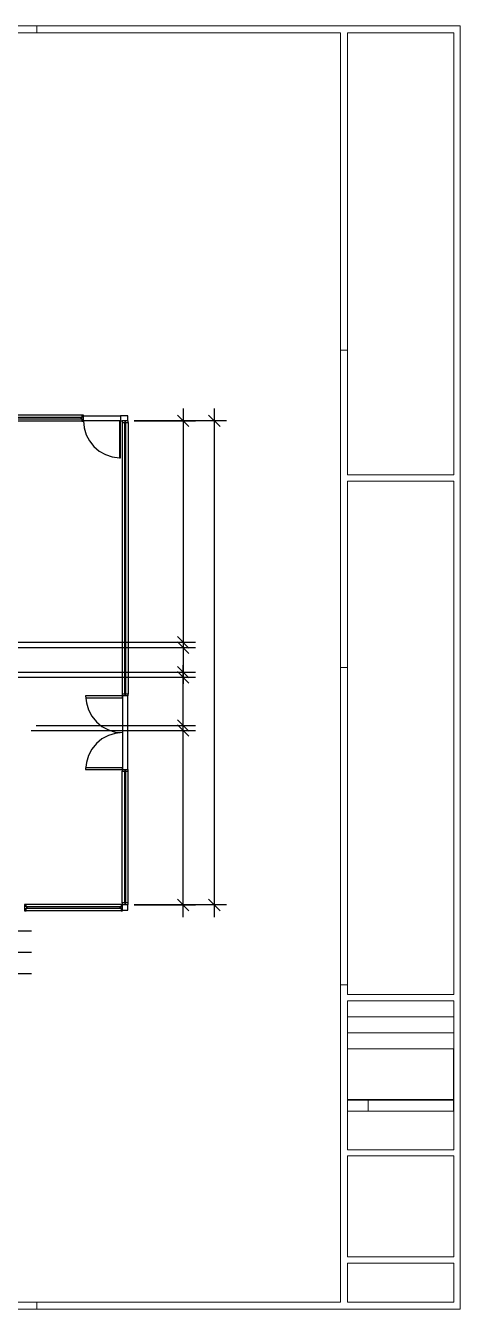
# Model space of a CAD drawing. Header units: inches. Extents: x -625442 to 34963, y -27993 to 66986.
# Drawn here: x 3199 to 3613, y 5987 to 7212 of the extents above; entities that cross this region are included whole.
import ezdxf

# ---------------------------------------------------------------- set-up
doc = ezdxf.new("R2010")
doc.units = ezdxf.units.IN
doc.header["$LTSCALE"] = 0.5
doc.header["$MEASUREMENT"] = 0
doc.layers.add('P-PATTERN', color=147, linetype='Continuous')

msp = doc.modelspace()

# ---------------------------------------------------------------- linework, layer by layer
at = {"layer": 'P-PATTERN', "color": 7, "lineweight": 9}
for points in [[(1754.59638, 7212.40315), (1754.59638, 5986.51567), (3613.383, 5986.51567), (3613.383, 7212.40315)], [(1761.24818, 7205.55571), (1761.24818, 5993.36311), (3498.93293, 5993.36311), (3498.93293, 7205.55571)], [(3607.12248, 7205.55571), (3607.12248, 6783.3621), (3505.58472, 6783.3621), (3505.58472, 7205.55571)], [(3607.12248, 6777.49286), (3607.12248, 6287.21613), (3505.58472, 6287.21613), (3505.58472, 6777.49286)], [(3505.58472, 6281.15125), (3505.58472, 6138.92013), (3607.12248, 6138.92013), (3607.12248, 6281.15125)], [(3607.12248, 6133.0509), (3607.12248, 6036.59981), (3505.58472, 6036.59981), (3505.58472, 6133.0509)], [(3607.12248, 6030.73057), (3607.12248, 5993.36311), (3505.58472, 5993.36311), (3505.58472, 6030.73057)]]:
    msp.add_lwpolyline(points, close=True, dxfattribs=at)
for points in [[(3209.38402, 7212.40315), (3209.38402, 7205.55571)], [(3498.93293, 6902.50756), (3505.58472, 6902.50756)], [(3498.93293, 6599.45941), (3505.58472, 6599.45941)], [(3498.93293, 6296.41126), (3505.58472, 6296.41126)], [(3607.12248, 6265.6956), (3505.58472, 6265.6956)], [(3607.12248, 6250.43559), (3505.58472, 6250.43559)], [(3607.12248, 6235.37122), (3505.58472, 6235.37122), (3505.58472, 6186.46093), (3505.58472, 6175.89631), (3525.54012, 6175.89631), (3606.92684, 6175.89631), (3606.92684, 6186.46093), (3606.92684, 6235.37122), (3505.58472, 6235.37122)], [(3525.54012, 6186.46093), (3525.54012, 6175.89631)], [(3209.38402, 5993.36311), (3209.38402, 5986.51567)]]:
    msp.add_lwpolyline(points, dxfattribs=at)
at = {"layer": 'P-PATTERN', "color": 7, "lineweight": 25}
for points in [[(3253.79456, 6839.90239), (3253.79456, 6840.48932), (3252.22943, 6840.48932), (3155.38706, 6840.48932)], [(3252.22943, 6840.48932), (3252.22943, 6838.14162), (3251.44686, 6838.14162), (3251.44686, 6836.96778), (3252.22943, 6836.96778), (3252.22943, 6834.62008), (3253.79456, 6834.62008), (3253.79456, 6835.01136), (3254.38148, 6828.35956), (3256.33789, 6821.70777), (3259.46815, 6815.83853), (3263.77226, 6810.36058), (3268.85893, 6806.05647), (3274.72816, 6802.73057), (3281.18432, 6800.57852), (3288.03176, 6799.79596)], [(3354.35411, 6829.53341), (3343.39821, 6840.48932)], [(3348.87616, 6846.74983), (3348.87616, 6611.58916)], [(3384.09157, 6829.53341), (3372.94002, 6840.48932)], [(3378.41797, 6846.74983), (3378.41797, 6360.97284)], [(3252.22943, 6834.62008), (3155.38706, 6834.62008)], [(3253.01199, 6838.14162), (3253.01199, 6836.96778)], [(3296.05305, 6835.01136), (3296.05305, 6839.90239), (3289.20561, 6839.90239)], [(3289.20561, 6835.01136), (3290.57509, 6835.01136)], [(3290.57509, 6833.44623), (3292.92279, 6833.44623), (3292.92279, 6832.66367), (3294.09664, 6832.66367), (3294.09664, 6833.44623), (3296.44433, 6833.44623), (3296.44433, 6835.01136), (3290.57509, 6835.01136), (3290.57509, 6833.44623), (3290.57509, 6574.02606)], [(3292.92279, 6834.2288), (3294.09664, 6834.2288)], [(3296.44433, 6833.44623), (3296.44433, 6574.02606)], [(3390.15644, 6835.01136), (3302.11792, 6835.01136), (3360.61463, 6835.01136)], [(3160.08244, 6623.52327), (3360.61463, 6623.52327)], [(3343.39821, 6629.00123), (3354.35411, 6617.84968)], [(3343.39821, 6624.1102), (3354.35411, 6612.95865)], [(3348.87616, 6629.58815), (3348.87616, 6618.4366), (3348.87616, 6594.95967), (3348.87616, 6584.00376)], [(3160.08244, 6618.4366), (3360.61463, 6618.4366)], [(3354.35411, 6589.48171), (3343.39821, 6600.43762)], [(3354.35411, 6584.59068), (3343.39821, 6595.54659)], [(3348.87616, 6532.3545), (3348.87616, 6601.80711)], [(3160.08244, 6594.95967), (3360.61463, 6594.95967)], [(3160.08244, 6590.06864), (3360.61463, 6590.06864)], [(3255.94661, 6570.50452), (3291.16202, 6570.50452), (3291.16202, 6572.46093), (3255.75097, 6572.46093), (3256.53353, 6565.61349), (3258.48995, 6558.96169), (3261.81584, 6552.89682), (3266.11995, 6547.61451), (3271.40226, 6543.11476), (3277.66278, 6539.9845), (3284.11894, 6537.83245), (3291.16202, 6537.24552), (3284.11894, 6536.46296), (3277.66278, 6534.50655), (3271.40226, 6531.37629), (3266.11995, 6526.87654), (3261.81584, 6521.59423), (3258.48995, 6515.52936), (3256.53353, 6508.87756), (3255.75097, 6502.03012)], [(3296.05305, 6572.46093), (3296.44433, 6572.46093), (3296.44433, 6574.02606), (3294.09664, 6574.02606), (3294.09664, 6574.80863), (3292.92279, 6574.80863), (3292.92279, 6574.02606), (3290.57509, 6574.02606), (3290.57509, 6572.46093), (3291.16202, 6572.46093)], [(3294.09664, 6573.2435), (3292.92279, 6573.2435)], [(3343.39821, 6549.57092), (3354.35411, 6538.61501)], [(3348.87616, 6360.97284), (3348.87616, 6550.94041)], [(3203.71042, 6539.20194), (3360.61463, 6539.20194)], [(3208.60145, 6544.09297), (3360.61463, 6544.09297)], [(3354.35411, 6533.72398), (3343.39821, 6544.67989)], [(3291.16202, 6502.03012), (3290.57509, 6502.03012), (3290.57509, 6500.46499), (3292.92279, 6500.46499), (3292.92279, 6499.68242), (3294.09664, 6499.68242), (3294.09664, 6500.46499), (3296.44433, 6500.46499), (3296.44433, 6502.03012), (3296.05305, 6502.03012)], [(3296.44433, 6374.66772), (3294.09664, 6374.66772), (3294.09664, 6375.45029), (3292.92279, 6375.45029), (3292.92279, 6374.66772), (3290.57509, 6374.66772), (3290.57509, 6373.1026), (3296.44433, 6373.1026), (3296.44433, 6374.66772), (3296.44433, 6500.46499)], [(3290.57509, 6374.66772), (3290.57509, 6500.46499)], [(3292.92279, 6501.24755), (3294.09664, 6501.24755)], [(3343.39821, 6378.18927), (3354.35411, 6367.23336)], [(3372.94002, 6378.18927), (3384.09157, 6367.23336)], [(3289.59689, 6373.1026), (3289.59689, 6370.7549), (3288.81432, 6370.7549), (3288.81432, 6369.58105), (3289.59689, 6369.58105), (3289.59689, 6367.23336), (3291.16202, 6367.23336), (3291.16202, 6373.1026), (3289.59689, 6373.1026), (3199.01503, 6373.1026)], [(3289.59689, 6367.23336), (3199.01503, 6367.23336)], [(3290.37945, 6370.7549), (3290.37945, 6369.58105)], [(3291.16202, 6367.82028), (3296.05305, 6367.82028), (3296.05305, 6373.1026)], [(3294.09664, 6373.88516), (3292.92279, 6373.88516)], [(3390.15644, 6372.71131), (3302.11792, 6372.71131), (3360.61463, 6372.71131)], [(3039.76313, 6347.86489), (3204.29734, 6347.86489)], [(2424.66734, 6327.51821), (3204.29734, 6327.51821)], [(2023.01605, 6307.36717), (3204.29734, 6307.36717)]]:
    msp.add_lwpolyline(points, dxfattribs=at)
for points in [[(3251.44686, 6838.14162), (3156.16962, 6838.14162), (3156.16962, 6836.96778), (3251.44686, 6836.96778)], [(3253.79456, 6835.01136), (3253.79456, 6839.90239), (3289.20561, 6839.90239), (3289.20561, 6835.01136)], [(3288.03176, 6835.01136), (3288.03176, 6799.79596), (3289.20561, 6799.79596), (3289.20561, 6835.01136)], [(3292.92279, 6832.66367), (3292.92279, 6574.80863), (3294.09664, 6574.80863), (3294.09664, 6832.66367)], [(3296.05305, 6572.46093), (3291.16202, 6572.46093), (3291.16202, 6502.03012), (3296.05305, 6502.03012)], [(3291.16202, 6503.79089), (3255.75097, 6503.79089), (3255.75097, 6502.03012), (3291.16202, 6502.03012)], [(3294.09664, 6375.45029), (3294.09664, 6499.68242), (3292.92279, 6499.68242), (3292.92279, 6375.45029)], [(3199.01503, 6370.7549), (3199.01503, 6373.1026), (3197.4499, 6373.1026), (3197.4499, 6367.23336), (3199.01503, 6367.23336), (3199.01503, 6369.58105), (3199.7976, 6369.58105), (3199.7976, 6370.7549)], [(3288.81432, 6370.7549), (3199.7976, 6370.7549), (3199.7976, 6369.58105), (3288.81432, 6369.58105)]]:
    msp.add_lwpolyline(points, close=True, dxfattribs=at)
at = {"layer": 'P-PATTERN', "color": 7, "lineweight": 35}
msp.add_lwpolyline([(3505.58472, 6186.46093), (3606.92684, 6186.46093)], dxfattribs=at)

doc.saveas('drawing.dxf')
